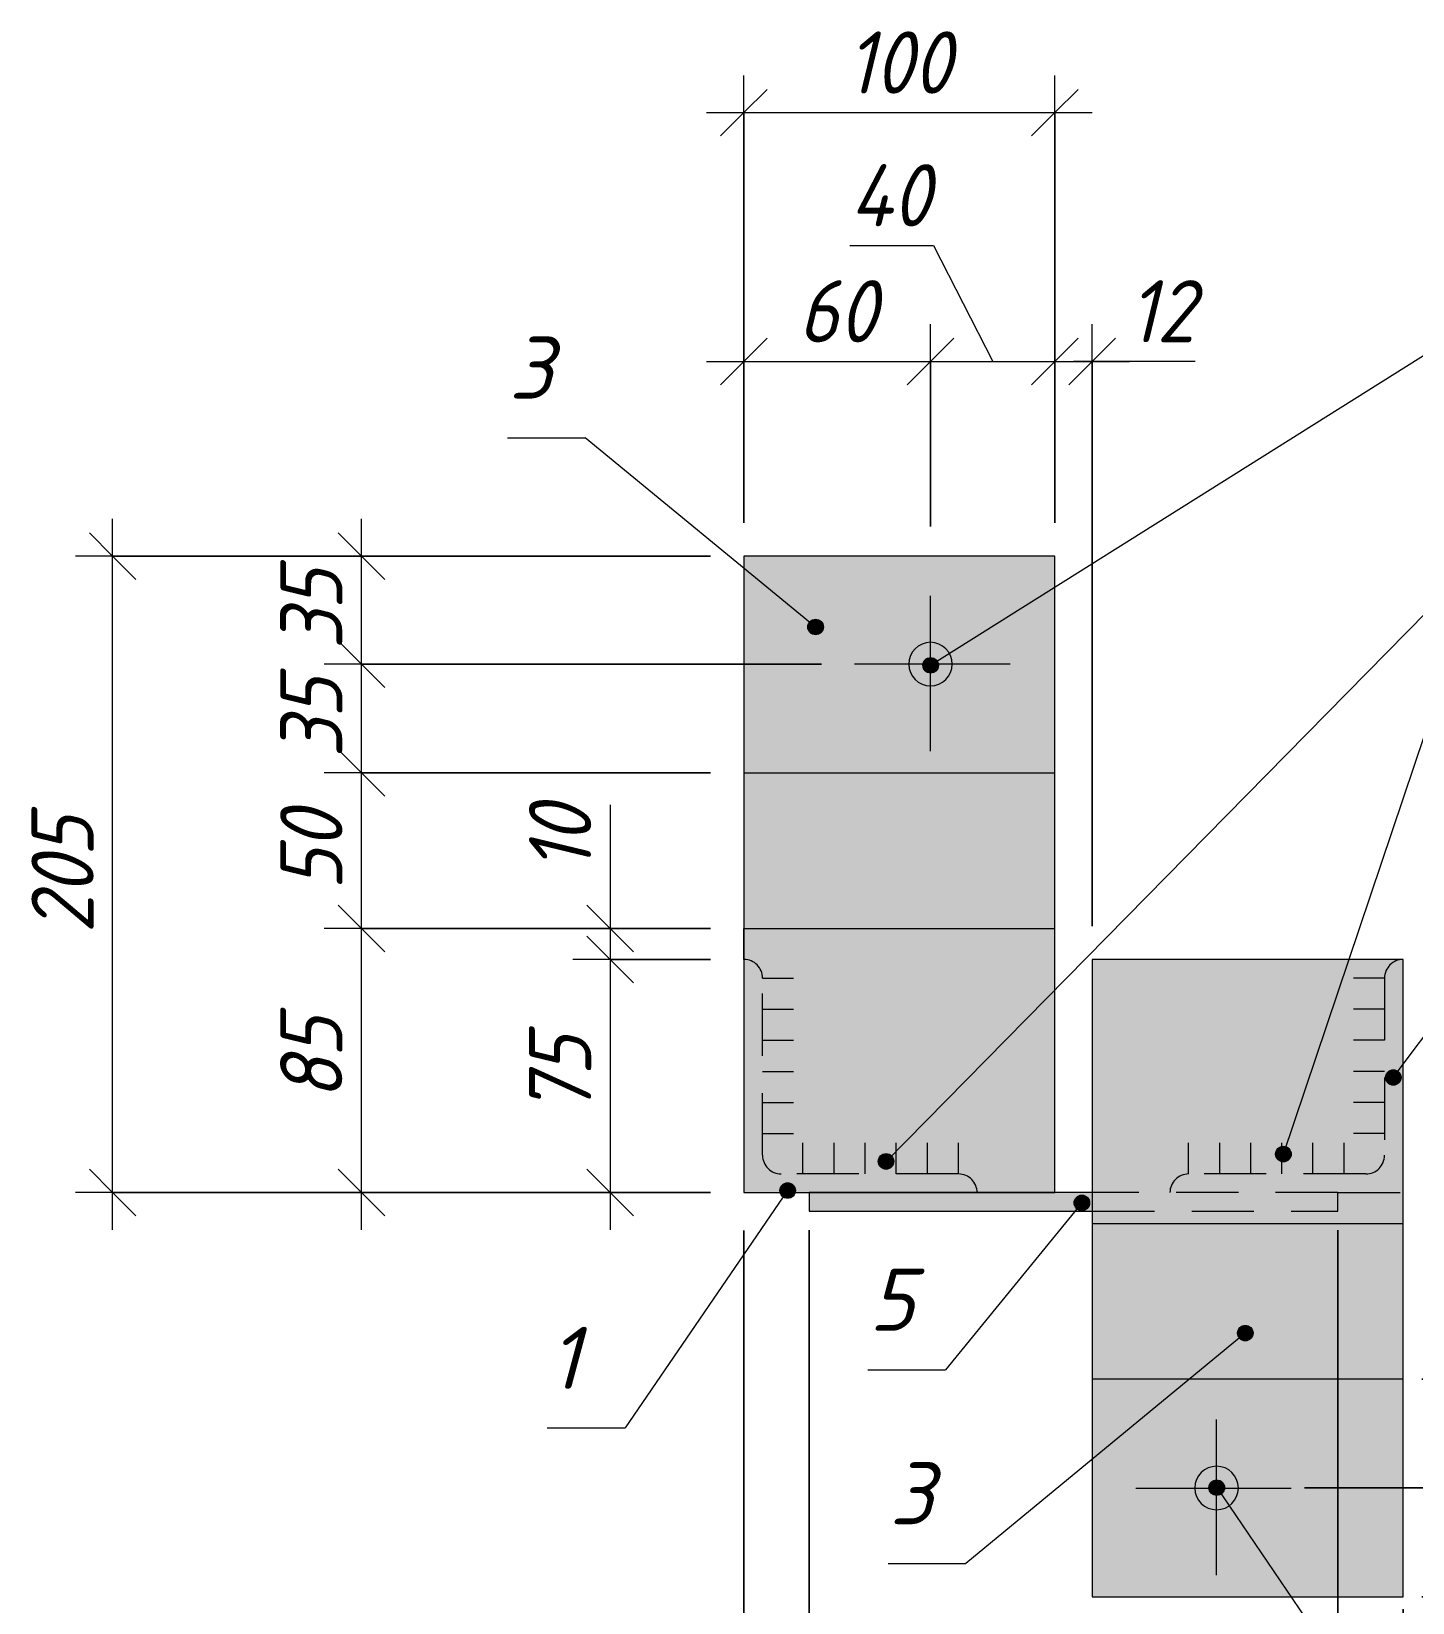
# Model space of a CAD drawing. Header units: millimetres. Extents: x 1525 to 46824, y -520 to 14115.
# Drawn here: x 30752 to 31196, y 2776 to 3281 of the extents above; entities that cross this region are included whole.
import ezdxf

# ---------------------------------------------------------------- set-up
doc = ezdxf.new("R2010")
doc.units = ezdxf.units.MM
for name, pattern in [('200_ШТРИХ_ш1п0_6_', [32, 20, -12]), ('50_200_ШТРИХ_1Т_ш5_п1_п1_', [70, 50, -10, 0, -10]), ('IMPORT-Невидимая', [39.122222, 28.222222, -10.9])]:
    doc.linetypes.add(name, pattern=pattern)
for name, color, linetype, lineweight in [('A-ANNO-DIMS', 7, 'Continuous', 9), ('A-ANNO-DIMS-10', 7, 'Continuous', 9), ('A-ANNO-NOTE', 7, 'Continuous', 9), ('A-DETL', 7, 'Continuous', 9), ('A-DETL-2', 7, '200_ШТРИХ_ш1п0_6_', 5), ('A-DETL-4', 7, 'IMPORT-Невидимая', 5), ('A-DETL-5', 7, '50_200_ШТРИХ_1Т_ш5_п1_п1_', 5)]:
    doc.layers.add(name, color=color, linetype=linetype, lineweight=lineweight)
doc.layers.add('A-DETL-GENF-2', color=7, linetype='Continuous', lineweight=9, true_color=0xffffff)
doc.styles.add('ISOCPEUR_I_3', font='isocpeui.ttf', dxfattribs={"width": 0.9, "height": 20})
doc.styles.add('ISOCPEUR_I_5', font='isocpeui.ttf', dxfattribs={"height": 20})
doc.dimstyles.new('ISO-2_0_0_9К_СРЕДНИЙ_1', dxfattribs={"dimscale": 304.8, "dimtxt": 19.919624, "dimasz": 0.049213, "dimexe": 0.03937, "dimexo": 0, "dimgap": 0, "dimtad": 1, "dimdec": 0, "dimzin": 0, "dimdsep": 46, "dimtxsty": 'ISOCPEUR_I_3', "dimblk1": 'OBLIQUE', "dimblk2": 'OBLIQUE', "dimsah": 1, "dimcen": 0.09, "dimdle": 0.03937, "dimazin": 0, "dimtfac": 1, "dimtdec": 4, "dimtix": 1, "dimtmove": 0, "dimatfit": 3, "dimfxl": 1, "dimtvp": 1, "dimtolj": 1, "dimtzin": 0, "dimarcsym": 2})
doc.dimstyles.new('ISO-2_0_0_9К_СРЕДНИЙ_3', dxfattribs={"dimscale": 304.8, "dimtxt": 19.919624, "dimasz": 0.049213, "dimexe": 0.03937, "dimexo": 0, "dimgap": 0, "dimtad": 1, "dimdec": 0, "dimzin": 0, "dimdsep": 46, "dimtxsty": 'ISOCPEUR_I_3', "dimblk1": 'OBLIQUE', "dimblk2": 'OBLIQUE', "dimsah": 1, "dimcen": 0.09, "dimdle": 0.03937, "dimazin": 0, "dimtfac": 1, "dimtdec": 4, "dimtix": 1, "dimtmove": 1, "dimatfit": 3, "dimfxl": 1, "dimtvp": 1, "dimtolj": 1, "dimtzin": 0, "dimarcsym": 2})

# ---------------------------------------------------------------- blocks, each defined once
blk = doc.blocks.new('DIMBLOCK145-АР1_Фахверк из 2-х уголков Ф-11_ Ф-15_ Ф-18_ Ф-20_ Ф-26-Ф-29_2_Узлы 3 эт_')
at = {"layer": 'A-ANNO-DIMS-10'}
for p, q in [((30981.17, 3123.08), (30981.17, 3186.99)), ((31041.17, 3121.93), (31041.17, 3186.99)), ((30969.17, 3174.99), (31041.17, 3174.99)), ((30981.17, 3174.99), (30981.17, 3123.08)), ((31041.17, 3174.99), (31041.17, 3121.93))]:
    blk.add_line(p, q, dxfattribs=at)
at = {"layer": 'A-ANNO-DIMS-10', "lineweight": 20}
for p, q in [((30981.17, 3174.99), (30988.67, 3182.49)), ((31041.17, 3174.99), (31048.67, 3182.49)), ((30981.17, 3174.99), (30973.67, 3167.49)), ((31041.17, 3174.99), (31033.67, 3167.49))]:
    blk.add_line(p, q, dxfattribs=at)
at = {"layer": 'A-ANNO-DIMS-10', "color": 0, "insert": (30998.53, 3201.12), "char_height": 20, "width": 30.3391, "attachment_point": 1, "line_spacing_factor": 1.149209, "style": 'ISOCPEUR_I_3'}
blk.add_mtext('60', dxfattribs=at)
blk = doc.blocks.new('_Oblique')
at = {"color": 0, "linetype": 'ByBlock', "lineweight": -2}
blk.add_line((-0.5, -0.5), (0.5, 0.5), dxfattribs=at)
blk = doc.blocks.new('DIMBLOCK146-АР1_Фахверк из 2-х уголков Ф-11_ Ф-15_ Ф-18_ Ф-20_ Ф-26-Ф-29_2_Узлы 3 эт_')
at = {"layer": 'A-ANNO-DIMS-10'}
for p, q in [((31015.27, 3212.29), (31042.09, 3212.29)), ((31042.09, 3212.29), (31061.17, 3174.99)), ((31041.17, 3121.93), (31041.17, 3186.99)), ((31081.17, 3123.08), (31081.17, 3186.99)), ((31041.17, 3174.99), (31093.17, 3174.99)), ((31041.17, 3174.99), (31041.17, 3121.93)), ((31081.17, 3174.99), (31081.17, 3123.08))]:
    blk.add_line(p, q, dxfattribs=at)
at = {"layer": 'A-ANNO-DIMS-10', "lineweight": 20}
for p, q in [((31041.17, 3174.99), (31048.67, 3182.49)), ((31081.17, 3174.99), (31088.67, 3182.49)), ((31041.17, 3174.99), (31033.67, 3167.49)), ((31081.17, 3174.99), (31073.67, 3167.49))]:
    blk.add_line(p, q, dxfattribs=at)
at = {"layer": 'A-ANNO-DIMS-10', "color": 0, "insert": (31015.27, 3238.41), "char_height": 20, "width": 32.1779, "attachment_point": 1, "line_spacing_factor": 1.149209, "style": 'ISOCPEUR_I_3'}
blk.add_mtext('40', dxfattribs=at)
blk = doc.blocks.new('DIMBLOCK149-АР1_Фахверк из 2-х уголков Ф-11_ Ф-15_ Ф-18_ Ф-20_ Ф-26-Ф-29_2_Узлы 3 эт_')
at = {"layer": 'A-ANNO-DIMS-10'}
for p, q in [((31002.17, 2895.58), (31002.17, 2569.22)), ((31002.17, 2581.22), (31002.17, 2895.58)), ((30981.17, 2895.42), (30981.17, 2569.22)), ((30981.17, 2581.22), (30981.17, 2895.42)), ((30946.46, 2581.22), (30967.91, 2581.22)), ((30967.91, 2581.22), (30991.67, 2581.22)), ((30969.17, 2581.22), (31002.17, 2581.22))]:
    blk.add_line(p, q, dxfattribs=at)
at = {"layer": 'A-ANNO-DIMS-10', "lineweight": 20}
for p, q in [((30981.17, 2581.22), (30988.67, 2588.72)), ((31002.17, 2581.22), (31009.67, 2588.72)), ((30981.17, 2581.22), (30973.67, 2573.72)), ((31002.17, 2581.22), (30994.67, 2573.72))]:
    blk.add_line(p, q, dxfattribs=at)
at = {"layer": 'A-ANNO-DIMS-10', "color": 0, "insert": (30946.46, 2607.35), "char_height": 20, "width": 25.7423, "attachment_point": 1, "line_spacing_factor": 1.149209, "style": 'ISOCPEUR_I_3'}
blk.add_mtext('21', dxfattribs=at)
blk = doc.blocks.new('DIMBLOCK150-АР1_Фахверк из 2-х уголков Ф-11_ Ф-15_ Ф-18_ Ф-20_ Ф-26-Ф-29_2_Узлы 3 эт_')
at = {"layer": 'A-ANNO-DIMS-10'}
for p, q in [((31002.17, 2895.58), (31002.17, 2569.22)), ((31002.17, 2581.22), (31002.17, 2895.58)), ((31172.17, 2895.58), (31172.17, 2569.22)), ((31172.17, 2581.22), (31172.17, 2895.58)), ((31002.17, 2581.22), (31172.17, 2581.22))]:
    blk.add_line(p, q, dxfattribs=at)
at = {"layer": 'A-ANNO-DIMS-10', "lineweight": 20}
for p, q in [((31002.17, 2581.22), (31009.67, 2588.72)), ((31172.17, 2581.22), (31179.67, 2588.72)), ((31002.17, 2581.22), (30994.67, 2573.72)), ((31172.17, 2581.22), (31164.67, 2573.72))]:
    blk.add_line(p, q, dxfattribs=at)
at = {"layer": 'A-ANNO-DIMS-10', "color": 0, "insert": (31070.12, 2607.35), "char_height": 20, "width": 40.9118, "attachment_point": 1, "line_spacing_factor": 1.149209, "style": 'ISOCPEUR_I_3'}
blk.add_mtext('170', dxfattribs=at)
blk = doc.blocks.new('DIMBLOCK151-АР1_Фахверк из 2-х уголков Ф-11_ Ф-15_ Ф-18_ Ф-20_ Ф-26-Ф-29_2_Узлы 3 эт_')
at = {"layer": 'A-ANNO-DIMS-10'}
for p, q in [((31172.17, 2895.58), (31172.17, 2569.22)), ((31172.17, 2581.22), (31172.17, 2895.58)), ((31193.17, 2773.66), (31193.17, 2569.22)), ((31193.17, 2581.22), (31193.17, 2773.66)), ((31172.17, 2581.22), (31205.17, 2581.22)), ((31208.44, 2581.22), (31182.67, 2581.22)), ((31229.9, 2581.22), (31208.44, 2581.22))]:
    blk.add_line(p, q, dxfattribs=at)
at = {"layer": 'A-ANNO-DIMS-10', "lineweight": 20}
for p, q in [((31172.17, 2581.22), (31179.67, 2588.72)), ((31193.17, 2581.22), (31200.67, 2588.72)), ((31172.17, 2581.22), (31164.67, 2573.72)), ((31193.17, 2581.22), (31185.67, 2573.72))]:
    blk.add_line(p, q, dxfattribs=at)
at = {"layer": 'A-ANNO-DIMS-10', "color": 0, "insert": (31208.44, 2607.35), "char_height": 20, "width": 25.7423, "attachment_point": 1, "line_spacing_factor": 1.149209, "style": 'ISOCPEUR_I_3'}
blk.add_mtext('21', dxfattribs=at)
blk = doc.blocks.new('DIMBLOCK152-АР1_Фахверк из 2-х уголков Ф-11_ Ф-15_ Ф-18_ Ф-20_ Ф-26-Ф-29_2_Узлы 3 эт_')
at = {"layer": 'A-ANNO-DIMS-10'}
for p, q in [((30981.17, 3123.08), (30981.17, 3266.99)), ((31081.17, 3123.08), (31081.17, 3266.99)), ((30969.17, 3254.99), (31093.17, 3254.99)), ((30981.17, 3254.99), (30981.17, 3123.08)), ((31081.17, 3254.99), (31081.17, 3123.08))]:
    blk.add_line(p, q, dxfattribs=at)
at = {"layer": 'A-ANNO-DIMS-10', "lineweight": 20}
for p, q in [((30981.17, 3254.99), (30988.67, 3262.49)), ((31081.17, 3254.99), (31088.67, 3262.49)), ((30981.17, 3254.99), (30973.67, 3247.49)), ((31081.17, 3254.99), (31073.67, 3247.49))]:
    blk.add_line(p, q, dxfattribs=at)
at = {"layer": 'A-ANNO-DIMS-10', "color": 0, "insert": (31014.12, 3281.12), "char_height": 20, "width": 40.9118, "attachment_point": 1, "line_spacing_factor": 1.149209, "style": 'ISOCPEUR_I_3'}
blk.add_mtext('100', dxfattribs=at)
blk = doc.blocks.new('DIMBLOCK153-АР1_Фахверк из 2-х уголков Ф-11_ Ф-15_ Ф-18_ Ф-20_ Ф-26-Ф-29_2_Узлы 3 эт_')
at = {"layer": 'A-ANNO-DIMS-10'}
for p, q in [((31081.17, 3123.08), (31081.17, 3186.99)), ((31093.17, 2993.33), (31093.17, 3186.99)), ((31069.17, 3174.99), (31105.17, 3174.99)), ((31081.17, 3174.99), (31081.17, 3123.08)), ((31104.86, 3174.99), (31087.17, 3174.99)), ((31093.17, 3174.99), (31093.17, 2993.33)), ((31126.31, 3174.99), (31104.86, 3174.99))]:
    blk.add_line(p, q, dxfattribs=at)
at = {"layer": 'A-ANNO-DIMS-10', "lineweight": 20}
for p, q in [((31081.17, 3174.99), (31088.67, 3182.49)), ((31093.17, 3174.99), (31100.67, 3182.49)), ((31081.17, 3174.99), (31073.67, 3167.49)), ((31093.17, 3174.99), (31085.67, 3167.49))]:
    blk.add_line(p, q, dxfattribs=at)
at = {"layer": 'A-ANNO-DIMS-10', "color": 0, "insert": (31104.86, 3201.12), "char_height": 20, "width": 25.7423, "attachment_point": 1, "line_spacing_factor": 1.149209, "style": 'ISOCPEUR_I_3'}
blk.add_mtext('12', dxfattribs=at)
blk = doc.blocks.new('DIMBLOCK155-АР1_Фахверк из 2-х уголков Ф-11_ Ф-15_ Ф-18_ Ф-20_ Ф-26-Ф-29_2_Узлы 3 эт_')
at = {"layer": 'A-ANNO-DIMS-10'}
for p, q in [((30938.17, 3032.32), (30938.17, 3010.87)), ((30938.17, 3010.87), (30938.17, 2987.64)), ((30938.17, 3004.64), (30938.17, 2982.64)), ((30970.47, 2992.64), (30926.17, 2992.64)), ((30938.17, 2992.64), (30970.47, 2992.64)), ((30970.47, 2982.64), (30926.17, 2982.64)), ((30938.17, 2982.64), (30970.47, 2982.64))]:
    blk.add_line(p, q, dxfattribs=at)
at = {"layer": 'A-ANNO-DIMS-10', "lineweight": 20}
for p, q in [((30938.17, 2992.64), (30930.67, 3000.14)), ((30938.17, 2992.64), (30945.67, 2985.14)), ((30938.17, 2982.64), (30930.67, 2990.14)), ((30938.17, 2982.64), (30945.67, 2975.14))]:
    blk.add_line(p, q, dxfattribs=at)
at = {"layer": 'A-ANNO-DIMS-10', "color": 0, "insert": (30912.05, 3010.87), "char_height": 20, "width": 25.7423, "attachment_point": 1, "rotation": 90, "line_spacing_factor": 1.149209, "style": 'ISOCPEUR_I_3'}
blk.add_mtext('10', dxfattribs=at)
blk = doc.blocks.new('DIMBLOCK156-АР1_Фахверк из 2-х уголков Ф-11_ Ф-15_ Ф-18_ Ф-20_ Ф-26-Ф-29_2_Узлы 3 эт_')
at = {"layer": 'A-ANNO-DIMS-10', "lineweight": 20}
for p, q in [((30938.17, 2982.64), (30930.67, 2990.14)), ((30938.17, 2982.64), (30945.67, 2975.14)), ((30938.17, 2907.64), (30930.67, 2915.14)), ((30938.17, 2907.64), (30945.67, 2900.14))]:
    blk.add_line(p, q, dxfattribs=at)
at = {"layer": 'A-ANNO-DIMS-10'}
for p, q in [((30970.47, 2982.64), (30926.17, 2982.64)), ((30938.17, 2982.64), (30938.17, 2895.64)), ((30938.17, 2982.64), (30970.47, 2982.64)), ((30915, 2907.64), (30950.17, 2907.64)), ((30938.17, 2907.64), (30915, 2907.64))]:
    blk.add_line(p, q, dxfattribs=at)
at = {"layer": 'A-ANNO-DIMS-10', "color": 0, "insert": (30912.05, 2932.5), "char_height": 20, "width": 30.3391, "attachment_point": 1, "rotation": 90, "line_spacing_factor": 1.149209, "style": 'ISOCPEUR_I_3'}
blk.add_mtext('75', dxfattribs=at)
blk = doc.blocks.new('DIMBLOCK157-АР1_Фахверк из 2-х уголков Ф-11_ Ф-15_ Ф-18_ Ф-20_ Ф-26-Ф-29_2_Узлы 3 эт_')
at = {"layer": 'A-ANNO-DIMS-10', "lineweight": 20}
for p, q in [((30858.17, 2992.64), (30850.67, 3000.14)), ((30858.17, 2992.64), (30865.67, 2985.14)), ((30858.17, 2907.64), (30850.67, 2915.14)), ((30858.17, 2907.64), (30865.67, 2900.14))]:
    blk.add_line(p, q, dxfattribs=at)
at = {"layer": 'A-ANNO-DIMS-10'}
for p, q in [((30970.47, 2992.64), (30846.17, 2992.64)), ((30858.17, 2895.64), (30858.17, 2992.64)), ((30858.17, 2992.64), (30970.47, 2992.64)), ((30970.47, 2907.64), (30846.17, 2907.64)), ((30858.17, 2907.64), (30970.47, 2907.64))]:
    blk.add_line(p, q, dxfattribs=at)
at = {"layer": 'A-ANNO-DIMS-10', "color": 0, "insert": (30832.05, 2937.5), "char_height": 20, "width": 30.3391, "attachment_point": 1, "rotation": 90, "line_spacing_factor": 1.149209, "style": 'ISOCPEUR_I_3'}
blk.add_mtext('85', dxfattribs=at)
blk = doc.blocks.new('DIMBLOCK158-АР1_Фахверк из 2-х уголков Ф-11_ Ф-15_ Ф-18_ Ф-20_ Ф-26-Ф-29_2_Узлы 3 эт_')
at = {"layer": 'A-ANNO-DIMS-10', "lineweight": 20}
for p, q in [((30858.17, 3042.64), (30850.67, 3050.14)), ((30858.17, 3042.64), (30865.67, 3035.14)), ((30858.17, 2992.64), (30850.67, 3000.14)), ((30858.17, 2992.64), (30865.67, 2985.14))]:
    blk.add_line(p, q, dxfattribs=at)
at = {"layer": 'A-ANNO-DIMS-10'}
for p, q in [((30970.47, 3042.64), (30846.17, 3042.64)), ((30858.17, 2992.64), (30858.17, 3042.64)), ((30858.17, 3042.64), (30970.47, 3042.64)), ((30970.47, 2992.64), (30846.17, 2992.64)), ((30858.17, 2992.64), (30970.47, 2992.64))]:
    blk.add_line(p, q, dxfattribs=at)
at = {"layer": 'A-ANNO-DIMS-10', "color": 0, "insert": (30832.05, 3005), "char_height": 20, "width": 30.3391, "attachment_point": 1, "rotation": 90, "line_spacing_factor": 1.149209, "style": 'ISOCPEUR_I_3'}
blk.add_mtext('50', dxfattribs=at)
blk = doc.blocks.new('DIMBLOCK159-АР1_Фахверк из 2-х уголков Ф-11_ Ф-15_ Ф-18_ Ф-20_ Ф-26-Ф-29_2_Узлы 3 эт_')
at = {"layer": 'A-ANNO-DIMS-10', "lineweight": 20}
for p, q in [((30858.17, 3077.64), (30850.67, 3085.14)), ((30858.17, 3077.64), (30865.67, 3070.14)), ((30858.17, 3042.64), (30850.67, 3050.14)), ((30858.17, 3042.64), (30865.67, 3035.14))]:
    blk.add_line(p, q, dxfattribs=at)
at = {"layer": 'A-ANNO-DIMS-10'}
for p, q in [((31006.09, 3077.64), (30846.17, 3077.64)), ((30858.17, 3042.64), (30858.17, 3077.64)), ((30858.17, 3077.64), (31006.09, 3077.64)), ((30970.47, 3042.64), (30846.17, 3042.64)), ((30858.17, 3042.64), (30970.47, 3042.64))]:
    blk.add_line(p, q, dxfattribs=at)
at = {"layer": 'A-ANNO-DIMS-10', "color": 0, "insert": (30832.05, 3047.5), "char_height": 20, "width": 30.3391, "attachment_point": 1, "rotation": 90, "line_spacing_factor": 1.149209, "style": 'ISOCPEUR_I_3'}
blk.add_mtext('35', dxfattribs=at)
blk = doc.blocks.new('DIMBLOCK160-АР1_Фахверк из 2-х уголков Ф-11_ Ф-15_ Ф-18_ Ф-20_ Ф-26-Ф-29_2_Узлы 3 эт_')
at = {"layer": 'A-ANNO-DIMS-10'}
for p, q in [((30858.17, 3077.64), (30858.17, 3124.39)), ((30970.47, 3112.39), (30846.17, 3112.39)), ((30858.17, 3112.39), (30970.47, 3112.39)), ((31006.09, 3077.64), (30846.17, 3077.64)), ((30858.17, 3077.64), (31006.09, 3077.64))]:
    blk.add_line(p, q, dxfattribs=at)
at = {"layer": 'A-ANNO-DIMS-10', "lineweight": 20}
for p, q in [((30858.17, 3112.39), (30850.67, 3119.89)), ((30858.17, 3112.39), (30865.67, 3104.89)), ((30858.17, 3077.64), (30850.67, 3085.14)), ((30858.17, 3077.64), (30865.67, 3070.14))]:
    blk.add_line(p, q, dxfattribs=at)
at = {"layer": 'A-ANNO-DIMS-10', "color": 0, "insert": (30832.05, 3082.37), "char_height": 20, "width": 30.3391, "attachment_point": 1, "rotation": 90, "line_spacing_factor": 1.149209, "style": 'ISOCPEUR_I_3'}
blk.add_mtext('35', dxfattribs=at)
blk = doc.blocks.new('DIMBLOCK161-АР1_Фахверк из 2-х уголков Ф-11_ Ф-15_ Ф-18_ Ф-20_ Ф-26-Ф-29_2_Узлы 3 эт_')
at = {"layer": 'A-ANNO-DIMS-10'}
for p, q in [((30778.17, 2895.64), (30778.17, 3124.39)), ((30970.47, 3112.39), (30766.17, 3112.39)), ((30778.17, 3112.39), (30970.47, 3112.39)), ((30970.47, 2907.64), (30766.17, 2907.64)), ((30778.17, 2907.64), (30970.47, 2907.64))]:
    blk.add_line(p, q, dxfattribs=at)
at = {"layer": 'A-ANNO-DIMS-10', "lineweight": 20}
for p, q in [((30778.17, 3112.39), (30770.67, 3119.89)), ((30778.17, 3112.39), (30785.67, 3104.89)), ((30778.17, 2907.64), (30770.67, 2915.14)), ((30778.17, 2907.64), (30785.67, 2900.14))]:
    blk.add_line(p, q, dxfattribs=at)
at = {"layer": 'A-ANNO-DIMS-10', "color": 0, "insert": (30752.05, 2991.05), "char_height": 20, "width": 45.5087, "attachment_point": 1, "rotation": 90, "line_spacing_factor": 1.149209, "style": 'ISOCPEUR_I_3'}
blk.add_mtext('205', dxfattribs=at)
blk = doc.blocks.new('DIMBLOCK162-АР1_Фахверк из 2-х уголков Ф-11_ Ф-15_ Ф-18_ Ф-20_ Ф-26-Ф-29_2_Узлы 3 эт_')
at = {"layer": 'A-ANNO-DIMS-10', "lineweight": 20}
for p, q in [((31319.35, 2812.64), (31311.85, 2820.14)), ((31319.35, 2812.64), (31326.85, 2805.14)), ((31319.35, 2777.64), (31311.85, 2785.14)), ((31319.35, 2777.64), (31326.85, 2770.14))]:
    blk.add_line(p, q, dxfattribs=at)
at = {"layer": 'A-ANNO-DIMS-10'}
for p, q in [((31161.48, 2812.64), (31331.35, 2812.64)), ((31319.35, 2812.64), (31161.48, 2812.64)), ((31319.35, 2765.64), (31319.35, 2812.64)), ((31199.22, 2777.64), (31331.35, 2777.64)), ((31319.35, 2777.64), (31199.22, 2777.64))]:
    blk.add_line(p, q, dxfattribs=at)
at = {"layer": 'A-ANNO-DIMS-10', "color": 0, "insert": (31293.22, 2782.5), "char_height": 20, "width": 30.3391, "attachment_point": 1, "rotation": 90, "line_spacing_factor": 1.149209, "style": 'ISOCPEUR_I_3'}
blk.add_mtext('35', dxfattribs=at)
blk = doc.blocks.new('DIMBLOCK163-АР1_Фахверк из 2-х уголков Ф-11_ Ф-15_ Ф-18_ Ф-20_ Ф-26-Ф-29_2_Узлы 3 эт_')
at = {"layer": 'A-ANNO-DIMS-10', "lineweight": 20}
for p, q in [((31319.35, 2847.64), (31311.85, 2855.14)), ((31319.35, 2847.64), (31326.85, 2840.14)), ((31319.35, 2812.64), (31311.85, 2820.14)), ((31319.35, 2812.64), (31326.85, 2805.14))]:
    blk.add_line(p, q, dxfattribs=at)
at = {"layer": 'A-ANNO-DIMS-10'}
for p, q in [((31199.22, 2847.64), (31331.35, 2847.64)), ((31319.35, 2847.64), (31199.22, 2847.64)), ((31319.35, 2812.64), (31319.35, 2847.64)), ((31161.48, 2812.64), (31331.35, 2812.64)), ((31319.35, 2812.64), (31161.48, 2812.64))]:
    blk.add_line(p, q, dxfattribs=at)
at = {"layer": 'A-ANNO-DIMS-10', "color": 0, "insert": (31293.22, 2817.5), "char_height": 20, "width": 30.3391, "attachment_point": 1, "rotation": 90, "line_spacing_factor": 1.149209, "style": 'ISOCPEUR_I_3'}
blk.add_mtext('35', dxfattribs=at)
blk = doc.blocks.new('_AT__Текстовая выноска1 - _AT__Текстовая выноска-30601245-АР1_Фахверк из 2-х уголков Ф-11_ Ф-15_ Ф-18_ Ф-20_ Ф-26-Ф-29_2_Узлы 3 эт_')
at = {"layer": 'A-ANNO-NOTE'}
blk.add_line((0, 0), (2.5, 0), dxfattribs=at)
blk = doc.blocks.new('DIMBLOCK169-АР1_Фахверк из 2-х уголков Ф-11_ Ф-15_ Ф-18_ Ф-20_ Ф-26-Ф-29_2_Узлы 3 эт_')
at = {"layer": 'A-ANNO-DIMS-10'}
for p, q in [((30981.17, 2895.42), (30981.17, 2489.22)), ((30981.17, 2501.22), (30981.17, 2895.42)), ((31193.17, 2766.94), (31193.17, 2489.22)), ((31193.17, 2501.22), (31193.17, 2766.94)), ((30969.17, 2501.22), (31205.17, 2501.22))]:
    blk.add_line(p, q, dxfattribs=at)
at = {"layer": 'A-ANNO-DIMS-10', "lineweight": 20}
for p, q in [((30981.17, 2501.22), (30988.67, 2508.72)), ((31193.17, 2501.22), (31200.67, 2508.72)), ((30981.17, 2501.22), (30973.67, 2493.72)), ((31193.17, 2501.22), (31185.67, 2493.72))]:
    blk.add_line(p, q, dxfattribs=at)
at = {"layer": 'A-ANNO-DIMS-10', "color": 0, "insert": (31070.12, 2527.35), "char_height": 20, "width": 40.9118, "attachment_point": 1, "line_spacing_factor": 1.149209, "style": 'ISOCPEUR_I_3'}
blk.add_mtext('212', dxfattribs=at)

msp = doc.modelspace()

# ---------------------------------------------------------------- hatches: boundary and pattern name
at = {"layer": 'A-ANNO-NOTE'}
h = msp.add_hatch(color=256, dxfattribs=at)
edge = h.paths.add_edge_path(flags=0)
edge.add_arc((31004.21762, 3089.5573), 2.5, 0, 360)
h = msp.add_hatch(color=256, dxfattribs=at)
edge = h.paths.add_edge_path(flags=0)
edge.add_arc((31041.21808, 3077.24046), 2.5, 0, 360)
h = msp.add_hatch(color=256, dxfattribs=at)
edge = h.paths.add_edge_path(flags=0)
edge.add_arc((31189.99453, 2944.66919), 2.5, 0, 360)
h = msp.add_hatch(color=256, dxfattribs=at)
edge = h.paths.add_edge_path(flags=0)
edge.add_arc((31154.66458, 2920.03107), 2.5, 0, 360)
h = msp.add_hatch(color=256, dxfattribs=at)
edge = h.paths.add_edge_path(flags=0)
edge.add_arc((31026.8658, 2917.68348), 2.5, 0, 360)
h = msp.add_hatch(color=256, dxfattribs=at)
edge = h.paths.add_edge_path(flags=0)
edge.add_arc((30995.23664, 2908.3157), 2.5, 0, 360)
h = msp.add_hatch(color=256, dxfattribs=at)
edge = h.paths.add_edge_path(flags=0)
edge.add_arc((31089.8425, 2904.34452), 2.5, 0, 360)
h = msp.add_hatch(color=256, dxfattribs=at)
edge = h.paths.add_edge_path(flags=0)
edge.add_arc((31142.40569, 2862.45541), 2.5, 0, 360)
h = msp.add_hatch(color=256, dxfattribs=at)
edge = h.paths.add_edge_path(flags=0)
edge.add_arc((31133.21769, 2812.75395), 2.5, 0, 360)
at = {"layer": 'A-DETL-GENF-2'}
h = msp.add_hatch(color=256, dxfattribs=at)
h.paths.add_polyline_path([(31128.21764, 2777.63633), (31193.16739, 2777.63633), (31193.16739, 2907.63633), (31172.16739, 2907.63633), (31172.16739, 2901.63633), (31093.16739, 2901.63633), (31093.16739, 2777.63633), (31126.40591, 2777.63633)], flags=0)
h.paths.add_polyline_path([(31133.16739, 2805.63633), (31131.35565, 2805.87485), (31129.66739, 2806.57415), (31128.21764, 2807.68658), (31127.10521, 2809.13633), (31126.40591, 2810.8246), (31126.16739, 2812.63633), (31126.40591, 2814.44807), (31127.10521, 2816.13633), (31128.21764, 2817.58608), (31129.66739, 2818.69851), (31131.35565, 2819.39781), (31133.16739, 2819.63633), (31134.97912, 2819.39781), (31136.66739, 2818.69851), (31138.11714, 2817.58608), (31139.22957, 2816.13633), (31139.92887, 2814.44807), (31140.16739, 2812.63633), (31139.92887, 2810.8246), (31139.22957, 2809.13633), (31138.11714, 2807.68658), (31136.66739, 2806.57415), (31134.97912, 2805.87485)], flags=0)
h.paths.add_polyline_path([(31093.16739, 2907.63633), (31118.16739, 2907.63633), (31118.37183, 2909.18925), (31118.97124, 2910.63633), (31119.92475, 2911.87897), (31121.16739, 2912.83248), (31122.61447, 2913.43189), (31124.16739, 2913.63633), (31181.16739, 2913.63633), (31182.7203, 2913.84078), (31184.16739, 2914.44018), (31185.41003, 2915.39369), (31186.36354, 2916.63633), (31186.96294, 2918.08342), (31187.16739, 2919.63633), (31187.16739, 2976.63633), (31187.37183, 2978.18925), (31187.97124, 2979.63633), (31188.92475, 2980.87897), (31190.16739, 2981.83248), (31191.61447, 2982.43189), (31193.16739, 2982.63633), (31093.16739, 2982.63633), (31093.16739, 2911.87897)], flags=0)
h.paths.add_polyline_path([(31072.55969, 2907.63633), (31081.16739, 2907.63633), (31081.16739, 3112.38633), (30981.16739, 3112.38633), (30981.16739, 2982.63633), (30982.7203, 2982.43189), (30984.16739, 2981.83248), (30985.41003, 2980.87897), (30986.36354, 2979.63633), (30986.96294, 2978.18925), (30987.16739, 2976.63633), (30987.16739, 2919.63633), (30987.37183, 2918.08342), (30987.97124, 2916.63633), (30988.92475, 2915.39369), (30990.16739, 2914.44018), (30991.61447, 2913.84078), (30993.16739, 2913.63633), (31050.16739, 2913.63633), (31051.7203, 2913.43189), (31053.16739, 2912.83248), (31054.41003, 2911.87897), (31055.36354, 2910.63633), (31055.96294, 2909.18925), (31056.16739, 2907.63633)], flags=0)
h.paths.add_polyline_path([(31041.16739, 3070.63633), (31039.35565, 3070.87485), (31037.66739, 3071.57415), (31036.21764, 3072.68658), (31035.10521, 3074.13633), (31034.40591, 3075.8246), (31034.16739, 3077.63633), (31034.40591, 3079.44807), (31035.10521, 3081.13633), (31036.21764, 3082.58608), (31037.66739, 3083.69851), (31039.35565, 3084.39781), (31041.16739, 3084.63633), (31042.97912, 3084.39781), (31044.66739, 3083.69851), (31046.11714, 3082.58608), (31047.22957, 3081.13633), (31047.92887, 3079.44807), (31048.16739, 3077.63633), (31047.92887, 3075.8246), (31047.22957, 3074.13633), (31046.11714, 3072.68658), (31044.66739, 3071.57415), (31042.97912, 3070.87485)], flags=0)
for points in [[(31041.16739, 3070.63633), (31042.97912, 3070.87485), (31044.66739, 3071.57415), (31046.11714, 3072.68658), (31047.22957, 3074.13633), (31047.92887, 3075.8246), (31048.16739, 3077.63633), (31047.92887, 3079.44807), (31047.22957, 3081.13633), (31046.11714, 3082.58608), (31044.66739, 3083.69851), (31042.97912, 3084.39781), (31041.16739, 3084.63633), (31039.35565, 3084.39781), (31037.66739, 3083.69851), (31036.21764, 3082.58608), (31035.10521, 3081.13633), (31034.40591, 3079.44807), (31034.16739, 3077.63633), (31034.40591, 3075.8246), (31035.10521, 3074.13633), (31036.21764, 3072.68658), (31037.66739, 3071.57415), (31039.35565, 3070.87485)], [(30993.16739, 2907.63633), (31056.16739, 2907.63633), (31055.96294, 2909.18925), (31055.36354, 2910.63633), (31054.41003, 2911.87897), (31053.16739, 2912.83248), (31051.7203, 2913.43189), (31050.16739, 2913.63633), (30993.16739, 2913.63633), (30991.61447, 2913.84078), (30990.16739, 2914.44018), (30988.92475, 2915.39369), (30987.97124, 2916.63633), (30987.37183, 2918.08342), (30987.16739, 2919.63633), (30987.16739, 2976.63633), (30986.96294, 2978.18925), (30986.36354, 2979.63633), (30985.41003, 2980.87897), (30984.16739, 2981.83248), (30982.7203, 2982.43189), (30981.16739, 2982.63633), (30981.16739, 2907.63633), (30991.61447, 2907.63633)], [(31119.92475, 2907.63633), (31193.16739, 2907.63633), (31193.16739, 2982.63633), (31191.61447, 2982.43189), (31190.16739, 2981.83248), (31188.92475, 2980.87897), (31187.97124, 2979.63633), (31187.37183, 2978.18925), (31187.16739, 2976.63633), (31187.16739, 2919.63633), (31186.96294, 2918.08342), (31186.36354, 2916.63633), (31185.41003, 2915.39369), (31184.16739, 2914.44018), (31182.7203, 2913.84078), (31181.16739, 2913.63633), (31124.16739, 2913.63633), (31122.61447, 2913.43189), (31121.16739, 2912.83248), (31119.92475, 2911.87897), (31118.97124, 2910.63633), (31118.37183, 2909.18925), (31118.16739, 2907.63633), (31118.97124, 2907.63633)], [(31002.16739, 2901.63633), (31172.16739, 2901.63633), (31172.16739, 2907.63633), (31002.16739, 2907.63633)], [(31133.16739, 2805.63633), (31134.97912, 2805.87485), (31136.66739, 2806.57415), (31138.11714, 2807.68658), (31139.22957, 2809.13633), (31139.92887, 2810.8246), (31140.16739, 2812.63633), (31139.92887, 2814.44807), (31139.22957, 2816.13633), (31138.11714, 2817.58608), (31136.66739, 2818.69851), (31134.97912, 2819.39781), (31133.16739, 2819.63633), (31131.35565, 2819.39781), (31129.66739, 2818.69851), (31128.21764, 2817.58608), (31127.10521, 2816.13633), (31126.40591, 2814.44807), (31126.16739, 2812.63633), (31126.40591, 2810.8246), (31127.10521, 2809.13633), (31128.21764, 2807.68658), (31129.66739, 2806.57415), (31131.35565, 2805.87485)]]:
    msp.add_hatch(color=256, dxfattribs=at).paths.add_polyline_path(points, flags=0)

# ---------------------------------------------------------------- linework, layer by layer
at = {"layer": 'A-ANNO-NOTE'}
for p, q in [((31041.21808, 3077.24046), (31219.89901, 3189.66867)), ((31004.21762, 3089.5573), (30930.15914, 3150.44421)), ((31026.8658, 2917.68348), (31219.89901, 3113.90021)), ((31154.66458, 2920.03107), (31219.89901, 3113.90021)), ((31189.99453, 2944.66919), (31269.17564, 3050.44421)), ((30995.23664, 2908.3157), (30942.94419, 2831.96509)), ((31089.8425, 2904.34452), (31045.98549, 2850.68496)), ((31142.40569, 2862.45541), (31052.56265, 2788.39814)), ((31133.21769, 2812.75395), (31247.34036, 2645.2407))]:
    msp.add_line(p, q, dxfattribs=at)
for centre in [(31004.21762, 3089.5573), (31041.21808, 3077.24046), (31189.99453, 2944.66919), (31154.66458, 2920.03107), (31026.8658, 2917.68348), (30995.23664, 2908.3157), (31089.8425, 2904.34452), (31142.40569, 2862.45541), (31133.21769, 2812.75395)]:
    msp.add_circle(centre, 2.5, dxfattribs=at)
at = {"layer": 'A-DETL'}
for p, q in [((31081.16739, 3112.38633), (30981.16739, 3112.38633)), ((30981.16739, 3112.38633), (30981.16739, 2907.63633)), ((31081.16739, 2907.63633), (31081.16739, 3112.38633)), ((30981.16739, 3042.63633), (31081.16739, 3042.63633)), ((30981.16739, 2992.63633), (31081.16739, 2992.63633)), ((31193.16739, 2982.63633), (31093.16739, 2982.63633)), ((31093.16739, 2982.63633), (31093.16739, 2777.63633)), ((31193.16739, 2777.63633), (31193.16739, 2982.63633)), ((30981.16739, 2907.63633), (31081.16739, 2907.63633)), ((31093.16739, 2907.63633), (31002.16739, 2907.63633)), ((31002.16739, 2907.63633), (31002.16739, 2901.63633)), ((31002.16739, 2901.63633), (31093.16739, 2901.63633)), ((31193.16739, 2897.63633), (31093.16739, 2897.63633)), ((31193.16739, 2847.63633), (31093.16739, 2847.63633)), ((31093.16739, 2777.63633), (31193.16739, 2777.63633))]:
    msp.add_line(p, q, dxfattribs=at)
for centre, start, end in [((31041.16739, 3077.63633), 90, 270), ((31041.16739, 3077.63633), 270, 90), ((31133.16739, 2812.63633), 360, 180), ((31133.16739, 2812.63633), 180, 0)]:
    msp.add_arc(centre, 7, start, end, dxfattribs=at)
at = {"layer": 'A-DETL-2'}
for p, q in [((30981.16739, 2982.63633), (30981.16739, 2907.63633)), ((31193.16739, 2907.63633), (31193.16739, 2982.63633)), ((30987.16739, 2919.63633), (30987.16739, 2976.63633)), ((30987.16739, 2976.63633), (30997.16739, 2976.63633)), ((31187.16739, 2976.63633), (31177.16739, 2976.63633)), ((31187.16739, 2976.63633), (31187.16739, 2919.63633)), ((30987.16739, 2966.63633), (30997.16739, 2966.63633)), ((31187.16739, 2966.63633), (31177.16739, 2966.63633)), ((30987.16739, 2956.63633), (30997.16739, 2956.63633)), ((31187.16739, 2956.63633), (31177.16739, 2956.63633)), ((30987.16739, 2946.63633), (30997.16739, 2946.63633)), ((31187.16739, 2946.63633), (31177.16739, 2946.63633)), ((30987.16739, 2936.63633), (30997.16739, 2936.63633)), ((31187.16739, 2936.63633), (31177.16739, 2936.63633)), ((30987.16739, 2926.63633), (30997.16739, 2926.63633)), ((31187.16739, 2926.63633), (31177.16739, 2926.63633)), ((31000.16739, 2913.63633), (31000.16739, 2923.63633)), ((31010.16739, 2913.63633), (31010.16739, 2923.63633)), ((31020.16739, 2913.63633), (31020.16739, 2923.63633)), ((31030.16739, 2913.63633), (31030.16739, 2923.63633)), ((31040.16739, 2913.63633), (31040.16739, 2923.63633)), ((31050.16739, 2913.63633), (31050.16739, 2923.63633)), ((31124.16739, 2913.63633), (31124.16739, 2923.63633)), ((31134.16739, 2913.63633), (31134.16739, 2923.63633)), ((31144.16739, 2913.63633), (31144.16739, 2923.63633)), ((31154.16739, 2913.63633), (31154.16739, 2923.63633)), ((31164.16739, 2913.63633), (31164.16739, 2923.63633)), ((31174.16739, 2913.63633), (31174.16739, 2923.63633)), ((31050.16739, 2913.63633), (30993.16739, 2913.63633)), ((31181.16739, 2913.63633), (31124.16739, 2913.63633)), ((30981.16739, 2907.63633), (31002.16739, 2907.63633)), ((31172.16739, 2907.63633), (31093.16739, 2907.63633)), ((31172.16739, 2907.63633), (31193.16739, 2907.63633)), ((31172.16739, 2901.63633), (31172.16739, 2907.63633)), ((31093.16739, 2901.63633), (31172.16739, 2901.63633))]:
    msp.add_line(p, q, dxfattribs=at)
for centre, start, end in [((30981.16739, 2976.63633), 0, 90), ((31193.16739, 2976.63633), 90, 180), ((30993.16739, 2919.63633), 180, 270), ((31181.16739, 2919.63633), 270, 0), ((31050.16739, 2907.63633), 360, 90), ((31124.16739, 2907.63633), 90, 180)]:
    msp.add_arc(centre, 6, start, end, dxfattribs=at)
at = {"layer": 'A-DETL-4'}
msp.add_line((30981.16739, 2982.63633), (30981.16739, 2992.63633), dxfattribs=at)
at = {"layer": 'A-DETL-5'}
for p, q in [((31041.16739, 3049.63633), (31041.16739, 3104.63633)), ((31066.78192, 3077.63633), (31016.78192, 3077.63633)), ((31133.16739, 2784.63633), (31133.16739, 2839.63633)), ((31107.16717, 2812.63633), (31157.16717, 2812.63633))]:
    msp.add_line(p, q, dxfattribs=at)

# ---------------------------------------------------------------- block references
at = {"layer": 'A-ANNO-NOTE', "xscale": 10, "yscale": 10, "zscale": 10}
for p in [(30905.15914, 3150.44421), (31020.98549, 2850.68496), (30917.94419, 2831.96509), (31027.56265, 2788.39814)]:
    msp.add_blockref('_AT__Текстовая выноска1 - _AT__Текстовая выноска-30601245-АР1_Фахверк из 2-х уголков Ф-11_ Ф-15_ Ф-18_ Ф-20_ Ф-26-Ф-29_2_Узлы 3 эт_', p, dxfattribs=at)

# ---------------------------------------------------------------- texts
at = {"layer": 'A-ANNO-NOTE', "char_height": 20, "attachment_point": 1, "style": 'ISOCPEUR_I_5'}
for s, insert, width in [('\\fISOCPEUR|b0|i1|c204|p34|;3', (30905.56932, 3182.97102), 17.637125), ('\\fISOCPEUR|b0|i1|c204|p34|;5', (31021.39567, 2883.21176), 17.637125), ('\\fISOCPEUR|b0|i1|c204|p34|;1', (30918.35437, 2864.4919), 12.827), ('\\fISOCPEUR|b0|i1|c204|p34|;3', (31027.97283, 2820.92494), 17.637125)]:
    msp.add_mtext(s, dxfattribs=dict(at, insert=insert, width=width))

# ---------------------------------------------------------------- dimensions: what is measured, and where the dimension line sits
at = {"layer": 'A-ANNO-DIMS'}
for base, p1, p2, override, picture, middle in [((31081.16739, 3254.98814), (30981.16739, 3123.08173), (31081.16739, 3123.08173), {"dimpost": '<>', "dimfxl": 100}, 'DIMBLOCK152-АР1_Фахверк из 2-х уголков Ф-11_ Ф-15_ Ф-18_ Ф-20_ Ф-26-Ф-29_2_Узлы 3 эт_', (31031.16739, 3264.98814)), ((31041.16739, 3174.98814), (30981.16739, 3123.08173), (31041.16739, 3121.92997), {"dimpost": '<>', "dimfxl": 60.011053}, 'DIMBLOCK145-АР1_Фахверк из 2-х уголков Ф-11_ Ф-15_ Ф-18_ Ф-20_ Ф-26-Ф-29_2_Узлы 3 эт_', (31011.16739, 3184.98814)), ((31172.16739, 2581.22387), (31002.16739, 2895.57921), (31172.16739, 2895.57921), {"dimpost": '<>', "dimfxl": 170}, 'DIMBLOCK150-АР1_Фахверк из 2-х уголков Ф-11_ Ф-15_ Ф-18_ Ф-20_ Ф-26-Ф-29_2_Узлы 3 эт_', (31087.16739, 2591.35266)), ((31193.16739, 2501.22387), (30981.16739, 2895.4215), (31193.16739, 2766.94094), {"dimpost": '<>', "dimfxl": 247.893637}, 'DIMBLOCK169-АР1_Фахверк из 2-х уголков Ф-11_ Ф-15_ Ф-18_ Ф-20_ Ф-26-Ф-29_2_Узлы 3 эт_', (31087.16739, 2511.22387))]:
    dim = msp.add_linear_dim(base=base, p1=p1, p2=p2, dimstyle='ISO-2_0_0_9К_СРЕДНИЙ_1', override=override, dxfattribs=at)
    dim.commit()
    dim.dimension.update_dxf_attribs({"geometry": picture, "text_midpoint": middle})
for base, p1, p2, override, picture, middle in [((31081.16739, 3174.98814), (31041.16739, 3121.92997), (31081.16739, 3123.08173), {"dimpost": '<>', "dimfxl": 40.016578}, 'DIMBLOCK146-АР1_Фахверк из 2-х уголков Ф-11_ Ф-15_ Ф-18_ Ф-20_ Ф-26-Ф-29_2_Узлы 3 эт_', (31031.36301, 3225.08094)), ((31093.16739, 3174.98814), (31081.16739, 3123.08173), (31093.16739, 2993.33173), {"dimpost": '<>', "dimfxl": 130.303732}, 'DIMBLOCK153-АР1_Фахверк из 2-х уголков Ф-11_ Ф-15_ Ф-18_ Ф-20_ Ф-26-Ф-29_2_Узлы 3 эт_', (31117.73321, 3187.78392)), ((31002.16739, 2581.22387), (30981.16739, 2895.4215), (31002.16739, 2895.57921), {"dimpost": '<>', "dimfxl": 21.000592}, 'DIMBLOCK149-АР1_Фахверк из 2-х уголков Ф-11_ Ф-15_ Ф-18_ Ф-20_ Ф-26-Ф-29_2_Узлы 3 эт_', (30959.33366, 2594.01965)), ((31193.16739, 2581.22387), (31172.16739, 2895.57921), (31193.16739, 2773.65802), {"dimpost": '<>', "dimfxl": 123.716516}, 'DIMBLOCK151-АР1_Фахверк из 2-х уголков Ф-11_ Ф-15_ Ф-18_ Ф-20_ Ф-26-Ф-29_2_Узлы 3 эт_', (31221.31438, 2594.01965))]:
    dim = msp.add_linear_dim(base=base, p1=p1, p2=p2, dimstyle='ISO-2_0_0_9К_СРЕДНИЙ_3', override=override, dxfattribs=at)
    dim.commit()
    dim.dimension.update_dxf_attribs({"geometry": picture, "text_midpoint": middle, "dimtype": 160})
for base, p1, p2, override, picture, middle in [((30778.17491, 3112.38633), (30970.472, 2907.63633), (30970.472, 3112.38633), {"dimpost": '<>', "dimfxl": 204.75}, 'DIMBLOCK161-АР1_Фахверк из 2-х уголков Ф-11_ Ф-15_ Ф-18_ Ф-20_ Ф-26-Ф-29_2_Узлы 3 эт_', (30768.17491, 3010.01133)), ((30858.17491, 3112.38633), (31006.08653, 3077.63633), (30970.472, 3112.38633), {"dimpost": '<>', "dimfxl": 49.758993}, 'DIMBLOCK160-АР1_Фахверк из 2-х уголков Ф-11_ Ф-15_ Ф-18_ Ф-20_ Ф-26-Ф-29_2_Узлы 3 эт_', (30848.17491, 3095.01133)), ((30858.17491, 3077.63633), (30970.472, 3042.63633), (31006.08653, 3077.63633), {"dimpost": '<>', "dimfxl": 49.933905}, 'DIMBLOCK159-АР1_Фахверк из 2-х уголков Ф-11_ Ф-15_ Ф-18_ Ф-20_ Ф-26-Ф-29_2_Узлы 3 эт_', (30848.17491, 3060.13633)), ((30858.17491, 3042.63633), (30970.472, 2992.63633), (30970.472, 3042.63633), {"dimpost": '<>', "dimfxl": 50}, 'DIMBLOCK158-АР1_Фахверк из 2-х уголков Ф-11_ Ф-15_ Ф-18_ Ф-20_ Ф-26-Ф-29_2_Узлы 3 эт_', (30848.17491, 3017.63633)), ((30858.17491, 2992.63633), (30970.472, 2907.63633), (30970.472, 2992.63633), {"dimpost": '<>', "dimfxl": 85}, 'DIMBLOCK157-АР1_Фахверк из 2-х уголков Ф-11_ Ф-15_ Ф-18_ Ф-20_ Ф-26-Ф-29_2_Узлы 3 эт_', (30848.17491, 2950.13633)), ((30938.17491, 2907.63633), (30970.472, 2982.63633), (30914.99953, 2907.63633), {"dimpost": '<>', "dimfxl": 93.285551}, 'DIMBLOCK156-АР1_Фахверк из 2-х уголков Ф-11_ Ф-15_ Ф-18_ Ф-20_ Ф-26-Ф-29_2_Узлы 3 эт_', (30928.04612, 2945.13633)), ((31319.34649, 2847.63633), (31161.47821, 2812.63633), (31199.22451, 2847.63633), {"dimpost": '<>', "dimfxl": 51.476043}, 'DIMBLOCK163-АР1_Фахверк из 2-х уголков Ф-11_ Ф-15_ Ф-18_ Ф-20_ Ф-26-Ф-29_2_Узлы 3 эт_', (31309.34649, 2830.13633)), ((31319.34649, 2812.63633), (31199.22451, 2777.63633), (31161.47821, 2812.63633), {"dimpost": '<>', "dimfxl": 51.476043}, 'DIMBLOCK162-АР1_Фахверк из 2-х уголков Ф-11_ Ф-15_ Ф-18_ Ф-20_ Ф-26-Ф-29_2_Узлы 3 эт_', (31309.34649, 2795.13633))]:
    dim = msp.add_linear_dim(base=base, p1=p1, p2=p2, angle=90, dimstyle='ISO-2_0_0_9К_СРЕДНИЙ_1', override=override, dxfattribs=at)
    dim.commit()
    dim.dimension.update_dxf_attribs({"geometry": picture, "text_midpoint": middle})
dim = msp.add_linear_dim(base=(30938.17491, 2982.63633), p1=(30970.472, 2992.63633), p2=(30970.472, 2982.63633), angle=90, dimstyle='ISO-2_0_0_9К_СРЕДНИЙ_3', override={"dimpost": '<>', "dimfxl": 10}, dxfattribs=at)
dim.commit()
dim.dimension.update_dxf_attribs({"geometry": 'DIMBLOCK155-АР1_Фахверк из 2-х уголков Ф-11_ Ф-15_ Ф-18_ Ф-20_ Ф-26-Ф-29_2_Узлы 3 эт_', "text_midpoint": (30925.37913, 3023.74002), "dimtype": 160, "text_rotation": 90})

doc.saveas('drawing.dxf')
